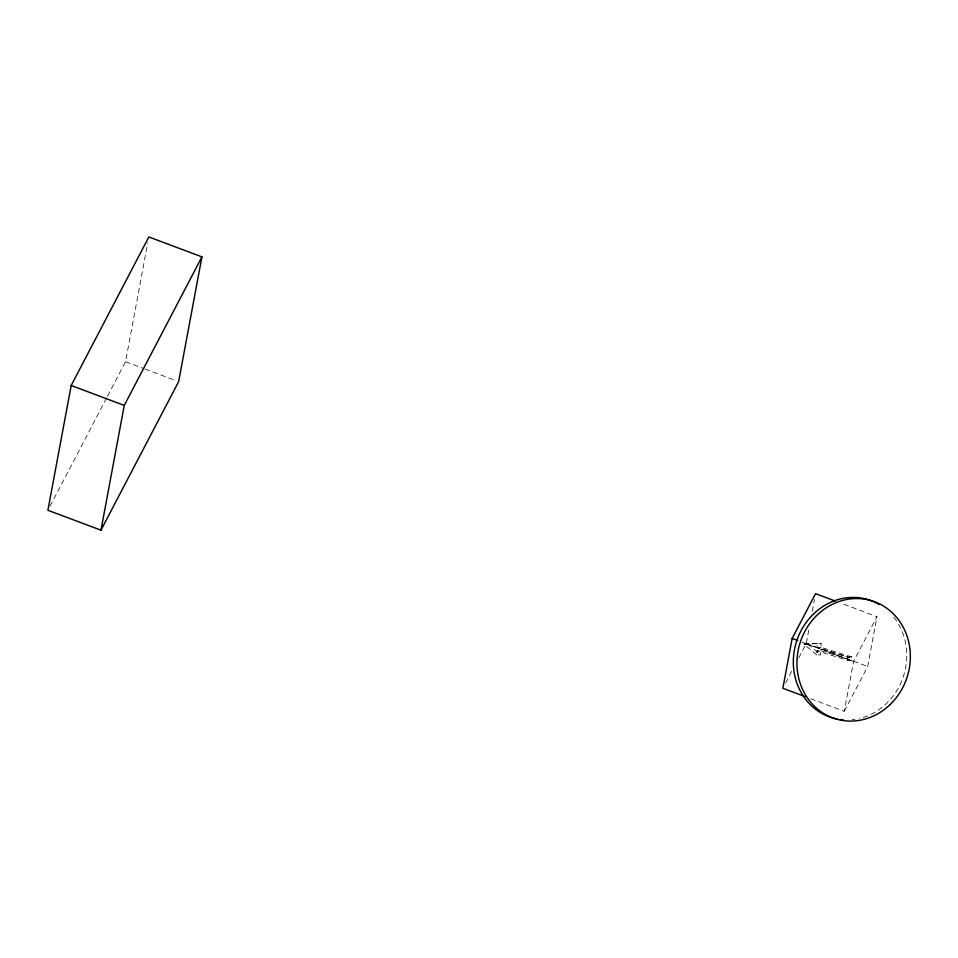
<?xml version="1.0" encoding="UTF-8"?>
<svg xmlns="http://www.w3.org/2000/svg" width="958" height="958" viewBox="0 0 958 958"><rect width="100%" height="100%" fill="white"/><g stroke="black" fill="none" stroke-linecap="round" stroke-linejoin="round"><path stroke-width="0.72" stroke-dasharray="4.79 3.59" d="M851.89 656.96L847.998 656.996L817.078 647.38L817.222 643.489L821.114 643.453L820.97 647.345L851.89 656.96L851.758 660.361L847.866 660.409L816.935 650.793L816.743 654.973L820.635 654.925L820.838 650.745L816.935 650.793M847.866 660.409L847.998 656.996M107.524 396.217L125.546 361.741L147.748 242.829M798.697 657.966L806.265 643.465L809.007 628.819M812.288 611.228L814.48 599.504M810.755 698.729L844.249 711.291L853.554 661.475L876.965 616.677L842.082 603.588M844.249 711.291L867.661 666.505L876.965 616.677M49.984 506.291L106.829 397.546M785.608 682.994L791.811 671.139M816.743 654.973L803.978 644.123L817.222 643.489M803.978 644.123L821.114 643.453M817.078 647.38L820.97 647.345M805.858 644.099L849.554 657.691M820.838 650.745L851.758 660.361M125.546 361.741L143.712 368.555M145.101 369.081L175.829 380.601M806.265 643.465L867.661 666.505M801.918 642.1L853.554 661.475M807.881 644.075L820.635 654.925M893.766 617.215A61.743 56.199 -72.7 0 1 859.446 718.488M855.051 719.35A61.743 56.199 -72.7 0 1 852.069 719.721"/><path stroke-width="1.44" d="M71.191 385.499L47.9 510.267L100.973 530.181L178.631 381.655L201.922 256.876L148.837 236.961L71.191 385.499L124.265 405.414L100.973 530.181M835.101 600.977L815.569 593.649L792.158 638.435L782.854 688.263L805.175 696.634M124.265 405.414L201.922 256.876M792.158 638.435L797.739 640.531M837.328 719.063A61.743 56.199 -72.7 0 1 797.439 638.854A61.743 56.199 -72.7 0 1 879.216 604.546M843.196 719.829A61.743 56.199 -72.7 0 1 840.262 719.53M889.754 704.908A61.743 56.199 -72.7 0 0 873.457 601.337A61.743 56.199 -72.7 0 0 797.715 673.199A61.743 56.199 -72.7 0 0 889.754 704.908"/></g></svg>
